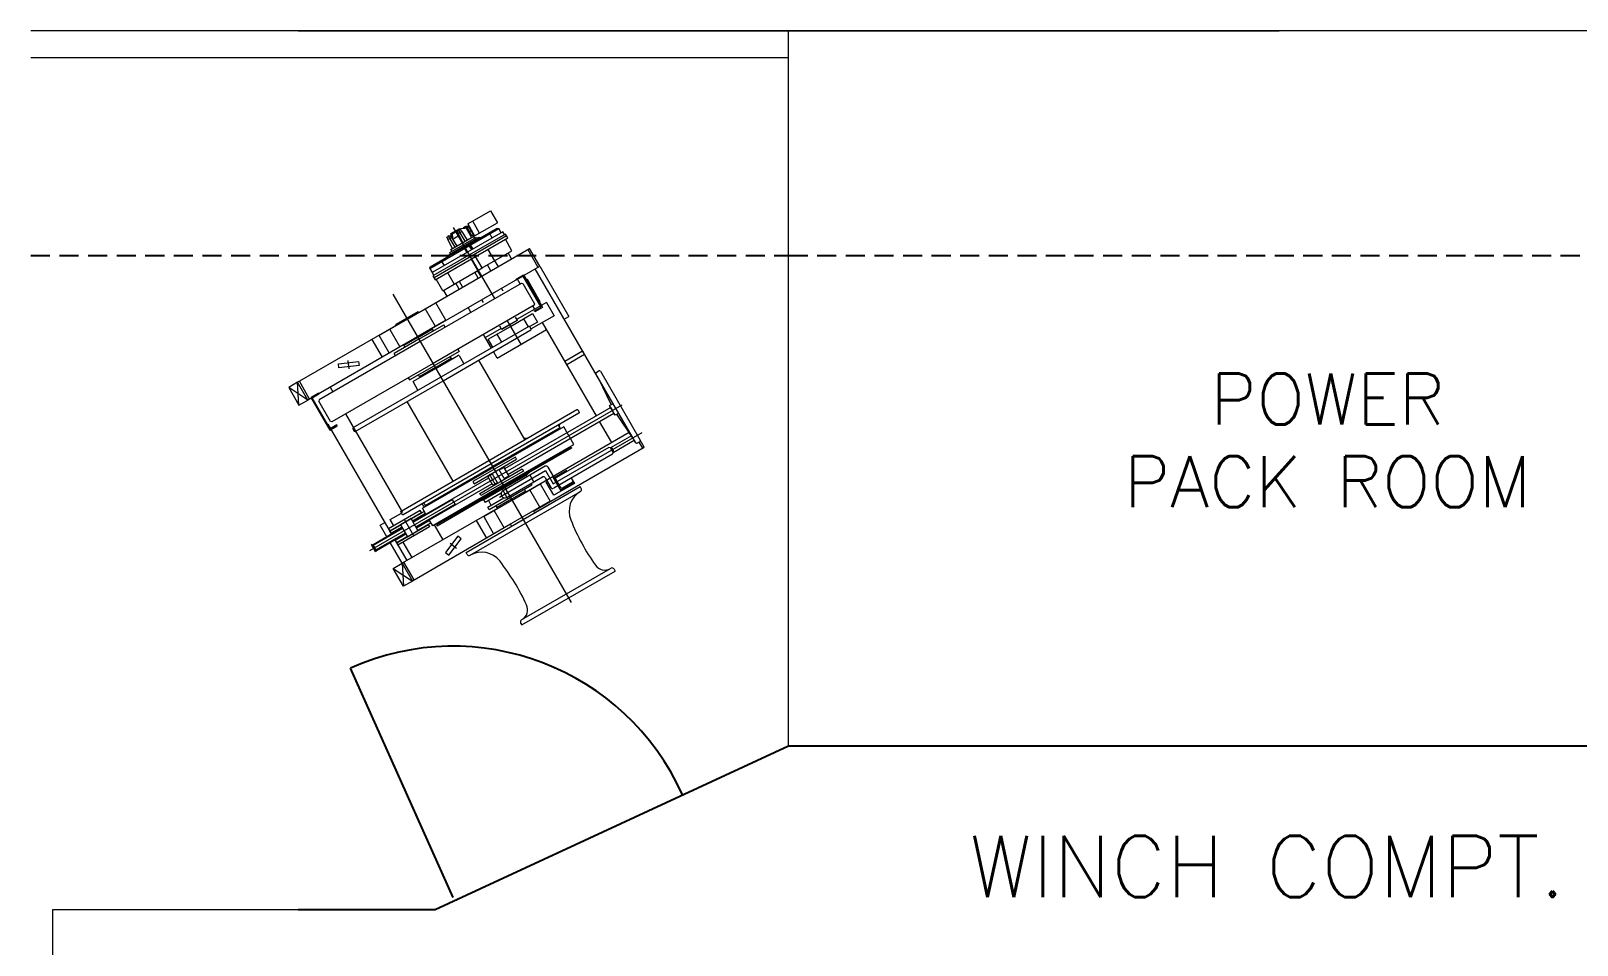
# Model space of a CAD drawing. Extents: x 475189 to 476029, y 1007718 to 1008015.
# Drawn here: x 475660.59 to 475701.15, y 1007790.58 to 1007814.57 of the extents above; entities that cross this region are included whole.
import ezdxf
from ezdxf.enums import TextEntityAlignment as Align

# ---------------------------------------------------------------- set-up
doc = ezdxf.new("R2010")
doc.units = 0
doc.header["$LTSCALE"] = 2
doc.header["$MEASUREMENT"] = 0
doc.linetypes.add('HIDDEN', pattern=[0.375, 0.25, -0.125])
doc.layers.get('0').update_dxf_attribs({"linetype": 'CONTINUOUS', "lineweight": 0})
for name, color, linetype in [('LAYER010', 7, 'CONTINUOUS'), ('RED-1', 1, 'CONTINUOUS'), ('White-2', 7, 'HIDDEN')]:
    doc.layers.add(name, color=color, linetype=linetype)
doc.layers.add('R.B', color=6, linetype='CONTINUOUS', lineweight=0)
doc.layers.add('TEXT', color=1, linetype='CONTINUOUS', lineweight=0)
doc.styles.add('ROMANS', font='ROMANS.SHX')
doc.styles.add('XT03_5', font='romans', dxfattribs={"width": 0.6, "height": 87.5})

# ---------------------------------------------------------------- blocks, each defined once
blk = doc.blocks.new('EXISTING')
at = {"color": 8, "linetype": 'Continuous'}
for p, q in [((475744.3, 1007814.569), (475660.595, 1007814.569)), ((475680.471, 1007795.805), (475680.471, 1007814.569))]:
    blk.add_line(p, q, dxfattribs=at)
at = {"color": 8}
for p, q in [((475667.604, 1007814.569), (475693.337, 1007814.569)), ((475660.595, 1007813.872), (475680.471, 1007813.872)), ((475671.058, 1007808.337), (475672.866, 1007809.382)), ((475673.072, 1007809.187), (475671.169, 1007808.088)), ((475671.504, 1007809.154), (475671.587, 1007809.202)), ((475671.536, 1007809.098), (475671.504, 1007809.154)), ((475671.531, 1007809.095), (475671.624, 1007809.149)), ((475671.532, 1007809.201), (475671.711, 1007808.89)), ((475671.555, 1007808.691), (475672.356, 1007809.154)), ((475671.569, 1007808.666), (475672.823, 1007809.39)), ((475671.587, 1007809.202), (475671.619, 1007809.146)), ((475671.587, 1007808.756), (475672.284, 1007809.158)), ((475671.882, 1007809.372), (475671.603, 1007809.211)), ((475671.603, 1007809.211), (475671.649, 1007809.132)), ((475671.607, 1007808.83), (475672.21, 1007809.178)), ((475671.613, 1007809.248), (475671.845, 1007809.382)), ((475671.626, 1007809.225), (475671.613, 1007809.248)), ((475671.624, 1007809.149), (475671.767, 1007808.922)), ((475671.649, 1007809.132), (475671.638, 1007809.126)), ((475671.659, 1007809.169), (475671.653, 1007809.178)), ((475671.675, 1007809.116), (475671.806, 1007809.192)), ((475671.845, 1007809.382), (475671.881, 1007809.319)), ((475671.971, 1007809.386), (475671.882, 1007809.372)), ((475671.958, 1007809.384), (475671.944, 1007809.408)), ((475672.06, 1007809.438), (475671.971, 1007809.386)), ((475671.973, 1007809.456), (475672.152, 1007809.145)), ((475672.067, 1007809.426), (475672.06, 1007809.438)), ((475672.237, 1007809.132), (475672.188, 1007809.218)), ((475672.284, 1007809.158), (475672.304, 1007809.124)), ((475672.356, 1007809.154), (475672.371, 1007809.129)), ((475672.612, 1007809.268), (475672.691, 1007809.131)), ((475672.823, 1007809.39), (475672.866, 1007809.382)), ((475672.931, 1007809.269), (475672.866, 1007809.382)), ((475671.656, 1007808.858), (475671.531, 1007809.095)), ((475671.607, 1007808.722), (475671.587, 1007808.756)), ((475671.634, 1007808.783), (475671.607, 1007808.83)), ((475671.936, 1007808.878), (475671.968, 1007808.863)), ((475671.968, 1007808.863), (475672.033, 1007808.751)), ((475672.578, 1007808.835), (475672.752, 1007808.534)), ((475673.626, 1007808.831), (475673.894, 1007808.367)), ((475673.94, 1007808.394), (475673.672, 1007808.858)), ((475671.058, 1007808.337), (475671.068, 1007808.377)), ((475671.058, 1007808.337), (475671.123, 1007808.225)), ((475671.068, 1007808.377), (475671.569, 1007808.666)), ((475671.39, 1007808.562), (475671.376, 1007808.521)), ((475671.441, 1007808.409), (475671.376, 1007808.521)), ((475671.569, 1007808.666), (475671.555, 1007808.691)), ((475672.658, 1007808.272), (475672.568, 1007808.428)), ((475675.517, 1007805.384), (475673.82, 1007808.324)), ((475673.94, 1007808.394), (475674.704, 1007807.071)), ((475670.808, 1007806.421), (475673.459, 1007807.952)), ((475671.396, 1007807.751), (475671.697, 1007807.925)), ((475671.828, 1007807.793), (475671.738, 1007807.949)), ((475672.401, 1007808.124), (475672.311, 1007808.28)), ((475673.426, 1007807.933), (475673.355, 1007808.056)), ((475673.459, 1007807.952), (475673.495, 1007807.942)), ((475673.495, 1007807.942), (475673.804, 1007807.408)), ((475670.09, 1007807.664), (475674.763, 1007799.571)), ((475670.471, 1007807.004), (475671.214, 1007807.433)), ((475670.765, 1007807.192), (475670.773, 1007807.178)), ((475670.936, 1007807.272), (475671.198, 1007806.817)), ((475673.794, 1007807.372), (475671.143, 1007805.841)), ((475671.477, 1007806.978), (475671.214, 1007807.433)), ((475672.131, 1007807.185), (475672.06, 1007807.308)), ((475673.173, 1007806.815), (475673.753, 1007807.15)), ((475674.117, 1007807.444), (475673.351, 1007807.002)), ((475674.318, 1007807.096), (475673.715, 1007806.747)), ((475673.753, 1007807.15), (475673.882, 1007806.927)), ((475673.811, 1007807.267), (475673.761, 1007807.353)), ((475673.804, 1007807.408), (475673.794, 1007807.372)), ((475674.117, 1007807.444), (475674.318, 1007807.096)), ((475670.471, 1007807.004), (475669.729, 1007806.575)), ((475670.007, 1007806.736), (475670.27, 1007806.281)), ((475670.162, 1007806.844), (475670.17, 1007806.83)), ((475671.477, 1007806.978), (475670.734, 1007806.549)), ((475670.747, 1007806.526), (475671.119, 1007806.74)), ((475670.774, 1007806.479), (475671.424, 1007806.855)), ((475671.119, 1007806.74), (475671.105, 1007806.763)), ((475671.119, 1007806.74), (475671.146, 1007806.694)), ((475671.458, 1007806.797), (475671.424, 1007806.855)), ((475672.927, 1007806.757), (475672.516, 1007806.519)), ((475672.592, 1007806.48), (475673.173, 1007806.815)), ((475672.824, 1007805.985), (475674.119, 1007806.733)), ((475672.937, 1007806.741), (475672.891, 1007806.819)), ((475673.355, 1007806.982), (475672.937, 1007806.741)), ((475672.951, 1007806.737), (475672.937, 1007806.741)), ((475673.351, 1007806.967), (475672.951, 1007806.737)), ((475673.355, 1007806.982), (475673.309, 1007807.061)), ((475673.351, 1007806.967), (475673.355, 1007806.982)), ((475673.643, 1007806.805), (475673.521, 1007807.016)), ((475673.882, 1007806.927), (475673.678, 1007806.81)), ((475675.427, 1007804.467), (475674.012, 1007806.919)), ((475674.583, 1007807.001), (475674.704, 1007807.071)), ((475670.808, 1007806.421), (475668.157, 1007804.891)), ((475669.991, 1007806.12), (475669.729, 1007806.575)), ((475669.991, 1007806.12), (475670.734, 1007806.549)), ((475670.774, 1007806.479), (475670.124, 1007806.104)), ((475670.376, 1007806.311), (475670.363, 1007806.335)), ((475670.747, 1007806.526), (475670.376, 1007806.311)), ((475670.376, 1007806.311), (475670.403, 1007806.265)), ((475672.674, 1007806.245), (475672.466, 1007806.605)), ((475672.714, 1007806.268), (475672.592, 1007806.48)), ((475672.946, 1007806.402), (475672.824, 1007806.614)), ((475668.944, 1007805.705), (475668.919, 1007805.918)), ((475668.944, 1007805.705), (475668.919, 1007805.918)), ((475670.171, 1007806.023), (475670.124, 1007806.104)), ((475671.826, 1007806.158), (475671.176, 1007805.783)), ((475671.203, 1007805.737), (475671.621, 1007805.978)), ((475671.217, 1007805.713), (475671.811, 1007806.056)), ((475671.621, 1007805.978), (475671.594, 1007806.024)), ((475671.621, 1007805.978), (475671.634, 1007805.955)), ((475671.793, 1007806.216), (475671.826, 1007806.158)), ((475671.825, 1007806.052), (475671.811, 1007806.056)), ((475671.825, 1007806.052), (475671.954, 1007805.83)), ((475672.824, 1007805.985), (475672.727, 1007806.152)), ((475674.599, 1007805.902), (475675.063, 1007806.17)), ((475671.143, 1007805.841), (475668.492, 1007804.31)), ((475670.493, 1007805.466), (475670.526, 1007805.408)), ((475670.526, 1007805.408), (475671.176, 1007805.783)), ((475671.217, 1007805.713), (475670.622, 1007805.37)), ((475670.785, 1007805.495), (475670.758, 1007805.542)), ((475671.203, 1007805.737), (475670.785, 1007805.495)), ((475670.785, 1007805.495), (475670.799, 1007805.472)), ((475676.462, 1007803.758), (475675.416, 1007805.569)), ((475675.426, 1007805.606), (475675.496, 1007805.646)), ((475675.532, 1007805.636), (475676.578, 1007803.825)), ((475670.618, 1007805.356), (475670.622, 1007805.37)), ((475670.618, 1007805.356), (475670.747, 1007805.133)), ((475675.819, 1007804.765), (475675.483, 1007805.453)), ((475668.157, 1007804.891), (475668.147, 1007804.854)), ((475668.455, 1007804.32), (475668.147, 1007804.854)), ((475669.486, 1007800.938), (475676.102, 1007804.758)), ((475675.803, 1007804.684), (475673.018, 1007803.076)), ((475675.773, 1007804.738), (475675.865, 1007804.791)), ((475675.92, 1007804.482), (475675.773, 1007804.738)), ((475675.787, 1007804.683), (475675.79, 1007804.694)), ((475675.789, 1007804.678), (475675.794, 1007804.697)), ((475675.791, 1007804.678), (475675.796, 1007804.696)), ((475675.795, 1007804.679), (475675.798, 1007804.693)), ((475675.798, 1007804.681), (475675.8, 1007804.69)), ((475675.801, 1007804.683), (475675.802, 1007804.686)), ((475675.803, 1007804.684), (475675.889, 1007804.536)), ((475668.492, 1007804.31), (475668.455, 1007804.32)), ((475673.103, 1007802.928), (475675.889, 1007804.536)), ((475675.829, 1007803.771), (475675.513, 1007804.319)), ((475675.875, 1007804.528), (475675.897, 1007804.522)), ((475675.878, 1007804.53), (475675.895, 1007804.525)), ((475675.878, 1007804.524), (475675.893, 1007804.52)), ((475675.881, 1007804.531), (475675.894, 1007804.528)), ((475675.885, 1007804.533), (475675.892, 1007804.531)), ((475675.888, 1007804.535), (475675.89, 1007804.535)), ((475676.013, 1007804.536), (475675.92, 1007804.482)), ((475676.395, 1007803.874), (475675.966, 1007804.509)), ((475674.297, 1007802.682), (475676.632, 1007804.03)), ((475676.348, 1007803.944), (475675.798, 1007803.627)), ((475675.853, 1007803.462), (475674.307, 1007802.57)), ((475675.751, 1007803.639), (475674.381, 1007802.848)), ((475675.798, 1007803.627), (475675.751, 1007803.639)), ((475675.866, 1007803.509), (475675.798, 1007803.627)), ((475675.853, 1007803.462), (475675.866, 1007803.509)), ((475675.866, 1007803.509), (475676.421, 1007803.829)), ((475676.568, 1007803.789), (475676.498, 1007803.749)), ((475672.877, 1007803.051), (475672.943, 1007803.089)), ((475673.012, 1007802.819), (475672.877, 1007803.051)), ((475672.889, 1007802.333), (475674.096, 1007803.03)), ((475672.943, 1007803.089), (475672.994, 1007803.118)), ((475674.087, 1007803.143), (475672.978, 1007802.502)), ((475672.994, 1007803.118), (475673.128, 1007802.886)), ((475673.031, 1007803.084), (475673.01, 1007803.089)), ((475673.03, 1007803.087), (475673.012, 1007803.091)), ((475673.027, 1007803.082), (475673.012, 1007803.086)), ((475673.024, 1007803.08), (475673.014, 1007803.082)), ((475673.021, 1007803.078), (475673.016, 1007803.079)), ((475673.024, 1007803.091), (475673.02, 1007803.092)), ((475674.096, 1007803.03), (475674.297, 1007802.682)), ((475674.308, 1007802.868), (475674.161, 1007803.123)), ((475674.323, 1007802.851), (475674.648, 1007803.039)), ((475672.6, 1007802.835), (475670.613, 1007801.688)), ((475670.699, 1007801.539), (475672.686, 1007802.686)), ((475672.466, 1007802.262), (475673.58, 1007802.906)), ((475672.576, 1007802.877), (475672.624, 1007802.905)), ((475672.71, 1007802.645), (475672.576, 1007802.877)), ((475673.73, 1007802.646), (475672.616, 1007802.002)), ((475672.781, 1007802.655), (475672.62, 1007802.933)), ((475672.624, 1007802.905), (475672.692, 1007802.944)), ((475672.692, 1007802.944), (475672.821, 1007802.72)), ((475672.826, 1007802.712), (475672.71, 1007802.645)), ((475672.826, 1007802.712), (475672.821, 1007802.72)), ((475673.007, 1007802.827), (475673.012, 1007802.819)), ((475673.128, 1007802.886), (475673.012, 1007802.819)), ((475673.08, 1007802.326), (475674.013, 1007802.864)), ((475673.106, 1007802.929), (475673.105, 1007802.925)), ((475673.109, 1007802.931), (475673.107, 1007802.922)), ((475673.112, 1007802.933), (475673.108, 1007802.919)), ((475673.115, 1007802.934), (475673.11, 1007802.916)), ((475673.118, 1007802.934), (475673.113, 1007802.915)), ((475673.119, 1007802.929), (475673.117, 1007802.918)), ((475673.214, 1007802.254), (475673.956, 1007802.683)), ((475673.69, 1007802.994), (475673.58, 1007802.906)), ((475673.58, 1007802.906), (475673.604, 1007802.864)), ((475673.79, 1007802.736), (475673.688, 1007802.912)), ((475673.706, 1007802.688), (475673.73, 1007802.646)), ((475673.729, 1007802.648), (475673.728, 1007802.645)), ((475673.956, 1007802.683), (475674.219, 1007802.228)), ((475674.086, 1007802.845), (475674.233, 1007802.589)), ((475674.114, 1007802.731), (475674.142, 1007802.747)), ((475674.315, 1007802.383), (475674.114, 1007802.731)), ((475674.849, 1007802.691), (475674.315, 1007802.383)), ((475674.766, 1007802.835), (475674.849, 1007802.691)), ((475670.619, 1007801.679), (475671.653, 1007802.276)), ((475671.734, 1007802.137), (475671.648, 1007802.285)), ((475672.118, 1007800.811), (475675.011, 1007802.481)), ((475672.466, 1007802.262), (475672.335, 1007802.211)), ((475672.466, 1007802.262), (475672.506, 1007802.193)), ((475672.471, 1007801.826), (475673.214, 1007802.254)), ((475672.929, 1007802.437), (475672.506, 1007802.193)), ((475672.576, 1007802.072), (475672.999, 1007802.316)), ((475672.663, 1007802.135), (475672.605, 1007802.237)), ((475673.2, 1007802.278), (475672.829, 1007802.063)), ((475672.953, 1007802.544), (475673.104, 1007802.284)), ((475673.572, 1007802.492), (475673.2, 1007802.278)), ((475674.219, 1007802.228), (475673.476, 1007801.799)), ((475673.506, 1007801.748), (475675.003, 1007802.613)), ((475673.572, 1007802.492), (475673.545, 1007802.539)), ((475673.585, 1007802.469), (475673.572, 1007802.492)), ((475673.94, 1007802.068), (475673.678, 1007802.522)), ((475673.807, 1007801.923), (475675.003, 1007802.613)), ((475674.952, 1007802.583), (475674.952, 1007802.583)), ((475674.952, 1007802.583), (475674.952, 1007802.583)), ((475674.952, 1007802.583), (475674.952, 1007802.583)), ((475674.952, 1007802.583), (475674.952, 1007802.583)), ((475675.032, 1007802.562), (475675.003, 1007802.613)), ((475675.032, 1007802.562), (475675.003, 1007802.613)), ((475672.839, 1007802.045), (475670.332, 1007800.597)), ((475671.728, 1007802.146), (475670.694, 1007801.549)), ((475670.853, 1007802.161), (475670.907, 1007802.068)), ((475672.471, 1007801.826), (475672.733, 1007801.371)), ((475672.616, 1007802.002), (475672.576, 1007802.072)), ((475673.012, 1007801.531), (475672.749, 1007801.986)), ((475672.829, 1007802.063), (475672.802, 1007802.11)), ((475672.829, 1007802.063), (475672.842, 1007802.04)), ((475673.778, 1007801.974), (475673.807, 1007801.923)), ((475670.335, 1007801.527), (475669.57, 1007801.086)), ((475669.576, 1007801.077), (475670.34, 1007801.518)), ((475670.11, 1007801.583), (475670.016, 1007801.745)), ((475670.64, 1007801.32), (475670.394, 1007801.747)), ((475671.175, 1007801.604), (475671.4, 1007801.214)), ((475672.008, 1007800.884), (475673.506, 1007801.748)), ((475673.476, 1007801.799), (475672.733, 1007801.371)), ((475673.174, 1007801.625), (475673.204, 1007801.574)), ((475669.527, 1007801.086), (475669.548, 1007801.098)), ((475669.634, 1007800.9), (475669.527, 1007801.086)), ((475669.548, 1007801.098), (475669.655, 1007800.912)), ((475669.57, 1007801.086), (475669.566, 1007801.068)), ((475669.566, 1007801.068), (475669.638, 1007800.942)), ((475669.656, 1007800.937), (475669.57, 1007801.086)), ((475670.415, 1007801.388), (475669.651, 1007800.947)), ((475669.656, 1007800.937), (475670.421, 1007801.379)), ((475670.592, 1007800.747), (475670.356, 1007801.156)), ((475671.588, 1007801.126), (475671.759, 1007800.998)), ((475671.588, 1007801.126), (475671.759, 1007800.998)), ((475669.634, 1007800.9), (475669.655, 1007800.912)), ((475669.638, 1007800.942), (475669.656, 1007800.937)), ((475672.038, 1007800.833), (475672.008, 1007800.884)), ((475672.06, 1007800.913), (475672.06, 1007800.913)), ((475673.47, 1007798.979), (475675.922, 1007800.395)), ((475673.475, 1007799.119), (475675.798, 1007800.46)), ((475675.798, 1007800.46), (475675.811, 1007800.467)), ((475675.892, 1007800.446), (475675.922, 1007800.395)), ((475673.441, 1007799.03), (475673.47, 1007798.979)), ((475673.462, 1007799.111), (475673.475, 1007799.119)), ((475661.171, 1007783.213), (475661.171, 1007791.516)), ((475661.171, 1007791.516), (475671.196, 1007791.516))]:
    blk.add_line(p, q, dxfattribs=at)
at = {"color": 8, "linetype": 'ByBlock'}
for p, q in [((475672.052, 1007809.502), (475672.65, 1007809.846)), ((475672.365, 1007809.265), (475672.185, 1007809.578)), ((475672.233, 1007809.189), (475672.83, 1007809.534)), ((475672.65, 1007809.846), (475672.83, 1007809.534)), ((475672.052, 1007809.502), (475672.233, 1007809.189)), ((475672.163, 1007809.154), (475672.231, 1007809.193))]:
    blk.add_line(p, q, dxfattribs=at)
at = {"color": 8, "extrusion": (0, 0, -1)}
for p, q in [((475671.673, 1007809.412), (475672.752, 1007807.544)), ((475670.77, 1007807.183), (475673.672, 1007808.858)), ((475671.108, 1007806.759), (475673.94, 1007808.394)), ((475672.47, 1007807.443), (475672.425, 1007807.519)), ((475672.98, 1007807.738), (475672.936, 1007807.814)), ((475670.162, 1007806.844), (475670.765, 1007807.192)), ((475670.743, 1007807.198), (475670.167, 1007806.866)), ((475670.765, 1007807.192), (475670.743, 1007807.198)), ((475672.47, 1007807.443), (475672.444, 1007807.487)), ((475667.59, 1007805.347), (475670.167, 1007806.834)), ((475670.162, 1007806.844), (475670.167, 1007806.866)), ((475673.658, 1007806.813), (475671.351, 1007805.481)), ((475671.404, 1007805.388), (475673.712, 1007806.721)), ((475673.087, 1007806.963), (475673.452, 1007806.331)), ((475673.718, 1007806.742), (475673.68, 1007806.807)), ((475670.365, 1007806.33), (475667.858, 1007804.882)), ((475669.54, 1007806.473), (475669.808, 1007806.008)), ((475673.553, 1007803.843), (475672.347, 1007805.932)), ((475671.351, 1007805.481), (475669.043, 1007804.149)), ((475667.858, 1007804.882), (475667.59, 1007805.347)), ((475667.905, 1007804.909), (475667.637, 1007805.374)), ((475668.443, 1007805.22), (475668.514, 1007805.097)), ((475669.097, 1007804.056), (475671.404, 1007805.388)), ((475671.668, 1007802.755), (475670.462, 1007804.844)), ((475668.385, 1007804.249), (475670.051, 1007801.363)), ((475668.849, 1007804.517), (475670.341, 1007801.933)), ((475672.61, 1007803.299), (475674.918, 1007804.631)), ((475674.971, 1007804.538), (475672.664, 1007803.206)), ((475674.94, 1007804.625), (475674.977, 1007804.56)), ((475669.037, 1007804.127), (475669.075, 1007804.062)), ((475674.468, 1007804.155), (475672.704, 1007803.137)), ((475673.582, 1007802.474), (475676.287, 1007804.035)), ((475674.428, 1007804.225), (475674.468, 1007804.155)), ((475674.445, 1007804.142), (475674.459, 1007804.119)), ((475672.999, 1007802.626), (475674.763, 1007803.644)), ((475674.777, 1007803.621), (475673.012, 1007802.603)), ((475674.777, 1007803.621), (475673.012, 1007802.603)), ((475673.781, 1007801.969), (475676.682, 1007803.644)), ((475674.727, 1007803.654), (475674.74, 1007803.631)), ((475674.763, 1007803.644), (475674.777, 1007803.621)), ((475676.545, 1007803.775), (475676.636, 1007803.618)), ((475676.682, 1007803.644), (475676.578, 1007803.825)), ((475670.303, 1007801.967), (475672.61, 1007803.299)), ((475672.664, 1007803.206), (475670.357, 1007801.874)), ((475670.865, 1007802.044), (475672.718, 1007803.113)), ((475670.94, 1007802.118), (475672.704, 1007803.137)), ((475672.986, 1007802.649), (475671.133, 1007801.58)), ((475672.999, 1007802.626), (475671.235, 1007801.607)), ((475671.248, 1007801.584), (475673.012, 1007802.603)), ((475670.016, 1007801.745), (475670.313, 1007801.917)), ((475670.335, 1007801.88), (475670.297, 1007801.945)), ((475670.956, 1007801.886), (475670.865, 1007802.044)), ((475670.9, 1007802.188), (475670.94, 1007802.118)), ((475670.963, 1007802.131), (475670.977, 1007802.108)), ((475669.756, 1007801.595), (475669.877, 1007801.665)), ((475669.93, 1007801.294), (475669.756, 1007801.595)), ((475673.177, 1007801.621), (475670.6, 1007800.133)), ((475671.133, 1007801.58), (475671.042, 1007801.737)), ((475671.235, 1007801.607), (475671.248, 1007801.584)), ((475671.245, 1007801.644), (475671.258, 1007801.621)), ((475672.55, 1007801.259), (475672.282, 1007801.723)), ((475670.332, 1007800.597), (475670.016, 1007801.145)), ((475670.137, 1007801.215), (475670.453, 1007800.667)), ((475670.332, 1007800.597), (475670.6, 1007800.133)), ((475670.647, 1007800.16), (475670.379, 1007800.624))]:
    blk.add_line(p, q, dxfattribs=at)
at = {"color": 8, "ltscale": 10}
for p, q in [((475671.984, 1007809.047), (475671.804, 1007809.358)), ((475672.095, 1007809.303), (475672.141, 1007809.33)), ((475674.287, 1007802.862), (475674.488, 1007802.514)), ((475674.331, 1007802.85), (475674.477, 1007802.597)), ((475674.488, 1007802.514), (475674.836, 1007802.715)), ((475674.539, 1007802.58), (475674.792, 1007802.726))]:
    blk.add_line(p, q, dxfattribs=at)
at = {"color": 8}
for points in [[(475673.018, 1007809.222), (475672.976, 1007809.295), (475671.123, 1007808.225), (475671.165, 1007808.152)], [(475673.043, 1007809.237), (475671.14, 1007808.138), (475671.198, 1007808.037), (475673.101, 1007809.136), (475673.043, 1007809.237)], [(475671.808, 1007809.255), (475671.776, 1007809.311), (475671.86, 1007809.359), (475671.892, 1007809.304)], [(475671.928, 1007809.015), (475671.804, 1007809.253), (475671.896, 1007809.306), (475672.04, 1007809.08)], [(475671.944, 1007809.408), (475672.028, 1007809.457), (475672.044, 1007809.429)], [(475672.081, 1007809.435), (475672.035, 1007809.408), (475672.155, 1007809.199), (475672.202, 1007809.226), (475672.081, 1007809.435)], [(475672.156, 1007808.821), (475672.091, 1007808.934), (475672.047, 1007808.942)], [(475672.194, 1007808.844), (475672.129, 1007808.956), (475672.141, 1007808.996)], [(475672.431, 1007808.349), (475673.213, 1007808.801), (475673.04, 1007809.101)], [(475673.202, 1007808.587), (475673.112, 1007808.742)], [(475671.524, 1007808.226), (475671.697, 1007807.925), (475672.321, 1007808.285), (475672.147, 1007808.586)], [(475672.321, 1007808.285), (475672.431, 1007808.349), (475672.258, 1007808.65)], [(475672.757, 1007808.537), (475672.847, 1007808.382)], [(475671.511, 1007807.61), (475671.436, 1007807.741), (475671.396, 1007807.751), (475671.223, 1007808.052)], [(475671.828, 1007808.001), (475671.918, 1007807.845)], [(475672.326, 1007808.081), (475672.236, 1007808.237)], [(475673.801, 1007807.221), (475673.977, 1007807.322), (475673.508, 1007808.135), (475673.331, 1007808.033), (475673.319, 1007808.054), (475673.517, 1007808.168), (475674.01, 1007807.314), (475673.813, 1007807.2), (475673.801, 1007807.221)], [(475673.931, 1007807.451), (475673.952, 1007807.463), (475673.952, 1007807.463), (475673.617, 1007808.043), (475673.596, 1007808.031)], [(475668.672, 1007805.726), (475668.659, 1007805.833), (475669.191, 1007805.897), (475669.204, 1007805.79), (475668.672, 1007805.726)], [(475668.672, 1007805.726), (475668.659, 1007805.833), (475669.191, 1007805.897), (475669.204, 1007805.79), (475668.672, 1007805.726)], [(475675.063, 1007806.17), (475675.117, 1007806.077), (475674.653, 1007805.809)], [(475668.619, 1007804.229), (475668.443, 1007804.127), (475667.974, 1007804.94), (475668.15, 1007805.042), (475668.138, 1007805.063), (475667.941, 1007804.949), (475668.434, 1007804.094), (475668.631, 1007804.208), (475668.619, 1007804.229)], [(475674.465, 1007804.246), (475674.428, 1007804.225), (475674.45, 1007804.188), (475674.465, 1007804.246), (475674.429, 1007804.224), (475674.449, 1007804.19), (475674.464, 1007804.245), (475674.43, 1007804.224), (475674.449, 1007804.191), (475674.464, 1007804.244), (475674.431, 1007804.224), (475674.449, 1007804.193), (475674.462, 1007804.243), (475674.433, 1007804.223), (475674.448, 1007804.196), (475674.461, 1007804.241), (475674.434, 1007804.223), (475674.448, 1007804.199), (475674.46, 1007804.239), (475674.436, 1007804.222), (475674.447, 1007804.202), (475674.459, 1007804.237), (475674.438, 1007804.222), (475674.447, 1007804.204), (475674.457, 1007804.235), (475674.439, 1007804.221), (475674.447, 1007804.206), (475674.455, 1007804.232), (475674.441, 1007804.221), (475674.447, 1007804.208), (475674.453, 1007804.23), (475674.443, 1007804.221), (475674.446, 1007804.211), (475674.451, 1007804.227), (475674.444, 1007804.22), (475674.446, 1007804.215), (475674.45, 1007804.224), (475674.446, 1007804.22), (475674.446, 1007804.217), (475674.447, 1007804.221)], [(475673.599, 1007803.87), (475673.553, 1007803.843), (475673.526, 1007803.89), (475673.599, 1007803.87), (475673.553, 1007803.845), (475673.528, 1007803.888), (475673.597, 1007803.87), (475673.553, 1007803.846), (475673.53, 1007803.887), (475673.596, 1007803.869), (475673.554, 1007803.847), (475673.532, 1007803.885), (475673.594, 1007803.869), (475673.554, 1007803.849), (475673.535, 1007803.883), (475673.59, 1007803.869), (475673.554, 1007803.851), (475673.537, 1007803.88), (475673.588, 1007803.868), (475673.555, 1007803.853), (475673.54, 1007803.878), (475673.585, 1007803.868), (475673.556, 1007803.855), (475673.542, 1007803.877), (475673.581, 1007803.868), (475673.556, 1007803.857), (475673.544, 1007803.875), (475673.578, 1007803.868), (475673.557, 1007803.859), (475673.547, 1007803.873), (475673.574, 1007803.867), (475673.558, 1007803.861), (475673.55, 1007803.871), (475673.569, 1007803.867), (475673.558, 1007803.863), (475673.553, 1007803.869), (475673.566, 1007803.867), (475673.559, 1007803.865), (475673.556, 1007803.868), (475673.56, 1007803.867)], [(475671.47, 1007800.88), (475671.556, 1007800.815), (475671.877, 1007801.244), (475671.791, 1007801.309), (475671.47, 1007800.88)], [(475671.47, 1007800.88), (475671.556, 1007800.815), (475671.877, 1007801.244), (475671.791, 1007801.309), (475671.47, 1007800.88)]]:
    blk.add_lwpolyline(points, dxfattribs=at)
at = {"color": 8, "ltscale": 0.5, "flags": 128}
for points in [[(475667.59, 1007805.347), (475667.358, 1007805.213), (475667.626, 1007804.748), (475667.858, 1007804.882), (475667.358, 1007805.213)], [(475667.626, 1007804.748), (475667.59, 1007805.347)], [(475670.6, 1007800.133), (475670.368, 1007799.999), (475670.1, 1007800.463), (475670.332, 1007800.597), (475670.368, 1007799.999)], [(475670.1, 1007800.463), (475670.6, 1007800.133)]]:
    blk.add_lwpolyline(points, dxfattribs=at)
at = {"color": 8, "extrusion": (0, 0, -1)}
blk.add_lwpolyline([(-475672.986, 1007802.649), (-475674.838, 1007803.719), (-475674.57, 1007804.183), (-475672.718, 1007803.113)], dxfattribs=at)
at = {"color": 8, "flags": 128}
for points in [[(475673.335, 1007803.331), (475673.303, 1007803.386), (475672.189, 1007802.743), (475672.221, 1007802.687)], [(475673.483, 1007803.075), (475673.515, 1007803.019), (475672.4, 1007802.376), (475672.368, 1007802.432)], [(475670.838, 1007801.929), (475670.806, 1007801.985), (475669.976, 1007801.505), (475670.008, 1007801.45)], [(475671.021, 1007801.614), (475671.053, 1007801.558), (475670.222, 1007801.078), (475670.19, 1007801.134)], [(475670.747, 1007801.456), (475670.565, 1007801.772), (475670.287, 1007801.611), (475670.469, 1007801.295)]]:
    blk.add_lwpolyline(points, close=True, dxfattribs=at)
for points in [[(475670.571, 1007801.762), (475670.913, 1007801.96)], [(475670.946, 1007801.905), (475670.603, 1007801.707)], [(475670.324, 1007801.546), (475670.045, 1007801.385), (475670.013, 1007801.44), (475670.292, 1007801.601)], [(475671.053, 1007801.719), (475670.71, 1007801.521)], [(475670.742, 1007801.465), (475671.085, 1007801.663)], [(475670.431, 1007801.36), (475670.153, 1007801.199), (475670.185, 1007801.143), (475670.464, 1007801.304)]]:
    blk.add_lwpolyline(points, dxfattribs=at)
at = {"color": 8}
for centre, radius, start, end in [((475671.661, 1007809.14), 0.0268, 212.2902, 300), ((475671.7, 1007809.205), 0.0536, 120, 210), ((475671.635, 1007809.156), 0.0268, 300, 30), ((475671.793, 1007809.216), 0.0268, 300, 27.7098), ((475673.666, 1007806.799), 0.0161, 30, 120), ((475673.704, 1007806.734), 0.0161, 300, 30), ((475675.44, 1007805.582), 0.0268, 120, 210), ((475675.509, 1007805.623), 0.0268, 30, 120), ((475675.803, 1007804.684), 0.0161, 120, 210), ((475675.889, 1007804.536), 0.0161, 210, 300), ((475669.051, 1007804.135), 0.0161, 120, 210), ((475676.485, 1007803.772), 0.0268, 210, 300), ((475676.555, 1007803.812), 0.0268, 300, 30), ((475673.018, 1007803.076), 0.0161, 30, 120), ((475674.114, 1007803.096), 0.0536, 30, 120), ((475673.103, 1007802.928), 0.0161, 300, 30), ((475674.04, 1007802.818), 0.0536, 30, 120), ((475674.354, 1007802.895), 0.0536, 210, 300.0003), ((475672.595, 1007802.232), 0.0107, 30, 120), ((475673.029, 1007802.414), 0.102, 120.0001, 300.0001), ((475674.28, 1007802.616), 0.0536, 210, 300.0003), ((475675.311, 1007801.961), 0.6, 120, 202.1312), ((475674.981, 1007802.532), 0.059, 300, 30), ((475674.981, 1007802.532), 0.059, 300, 30), ((475672.654, 1007802.13), 0.0107, 300, 30), ((475680.317, 1007803.997), 6.004, 202.1312, 215.0685), ((475672.089, 1007800.862), 0.059, 210, 300), ((475672.419, 1007800.291), 0.6, 37.8688, 120), ((475668.153, 1007796.974), 6.004, 24.9315, 37.8688), ((475675.648, 1007800.72), 0.3, 215.0685, 300), ((475675.841, 1007800.416), 0.059, 30, 120), ((475673.325, 1007799.379), 0.3, 300, 24.9315), ((475673.492, 1007799.06), 0.059, 120, 210)]:
    blk.add_arc(centre, radius, start, end, dxfattribs=at)
at = {"color": 8, "extrusion": (0, 0, -1)}
for centre, start, end in [((-475674.926, 1007804.617), 60, 150), ((-475674.963, 1007804.552), 150, 240), ((-475669.089, 1007804.07), 240, 330), ((-475670.311, 1007801.953), 330, 60), ((-475670.349, 1007801.888), 240, 330)]:
    blk.add_arc(centre, 0.0161, start, end, dxfattribs=at)
at = {"color": 8, "ltscale": 10}
for centre, radius, start, end in [((475674.303, 1007802.834), 0.0322, 78.1907, 120), ((475674.303, 1007802.834), 0.0322, 30, 78.1907), ((475674.808, 1007802.699), 0.0322, 30, 120), ((475674.516, 1007802.62), 0.0456, 210, 300)]:
    blk.add_arc(centre, radius, start, end, dxfattribs=at)
at = {"color": 8}
blk.add_ellipse((475675.832, 1007803.568), major_axis=(-0.034, 0.059), ratio=0.511808, start_param=3.141621, end_param=6.283185, dxfattribs=at)
at = {"layer": 'RED-1', "color": 8}
for p, q in [((475671.668, 1007791.831), (475668.977, 1007797.847)), ((475671.196, 1007791.516), (475680.471, 1007795.805)), ((475680.471, 1007795.805), (475715.853, 1007795.805)), ((475667.604, 1007791.516), (475671.196, 1007791.516))]:
    blk.add_line(p, q, dxfattribs=at)
blk.add_arc((475671.668, 1007791.831), 6.59, 24.0953, 114.0953, dxfattribs=at)
at = {"layer": 'White-2', "color": 8}
for p, q in [((475660.595, 1007808.671), (475680.471, 1007808.671)), ((475680.471, 1007808.671), (475741.586, 1007808.671))]:
    blk.add_line(p, q, dxfattribs=at)
at = {"color": 8, "linetype": 'Continuous', "style": 'ROMANS'}
blk.add_text('WINCH COMPT.', height=1.6083, dxfattribs=at).set_placement((475685.205, 1007791.839))
at = {"color": 8, "linetype": 'ByBlock', "style": 'ROMANS'}
for tag, height, width, p in [('DIRECTION', 0.536, 0.85, (475672.394, 1007828.239)), ('DN', 1.072, 0.708333, (475752.552, 1007802.238))]:
    blk.add_attdef(tag, text='', height=height, dxfattribs=dict(at, width=width)).set_placement(p, align=Align.MIDDLE_RIGHT)
at = {"color": 8, "style": 'XT03_5', "text_generation_flag": 4, "width": 0.6, "flags": 9}
for p, rotation in [((475706.595, 1007775.576), 270), ((475708.817, 1007766.103), 90)]:
    blk.add_attdef('KEYWORD', p, '', height=0.0375, rotation=rotation, dxfattribs=at)
at = {"color": 8, "style": 'XT03_5', "width": 0.6, "flags": 9}
for p, rotation in [((475708.817, 1007775.576), 270), ((475706.595, 1007766.103), 90)]:
    blk.add_attdef('KEYWORD', p, '', height=0.0375, rotation=rotation, dxfattribs=at)
at = {"layer": 'LAYER010', "color": 8, "linetype": 'Continuous', "style": 'ROMANS'}
for s, p in [('POWER', (475694.609, 1007804.238)), ('PACK ROOM', (475694.609, 1007802.068))]:
    blk.add_text(s, height=1.3403, dxfattribs=at).set_placement(p, align=Align.CENTER)
at = {"layer": 'TEXT', "color": 8, "style": 'ROMANS', "width": 0.85, "flags": 8}
blk.add_attdef('WTD', text='', height=1.072, rotation=180, dxfattribs=at).set_placement((475705.173, 1007794.2), align=Align.MIDDLE_CENTER)
blk.add_attdef('WTD', text='', height=1.072, dxfattribs=at).set_placement((475731.4, 1007752.462), align=Align.MIDDLE_CENTER)

msp = doc.modelspace()

# ---------------------------------------------------------------- block references
at = {"layer": 'R.B'}
msp.add_blockref('EXISTING', (0, 0), dxfattribs=at)

doc.saveas('drawing.dxf')
